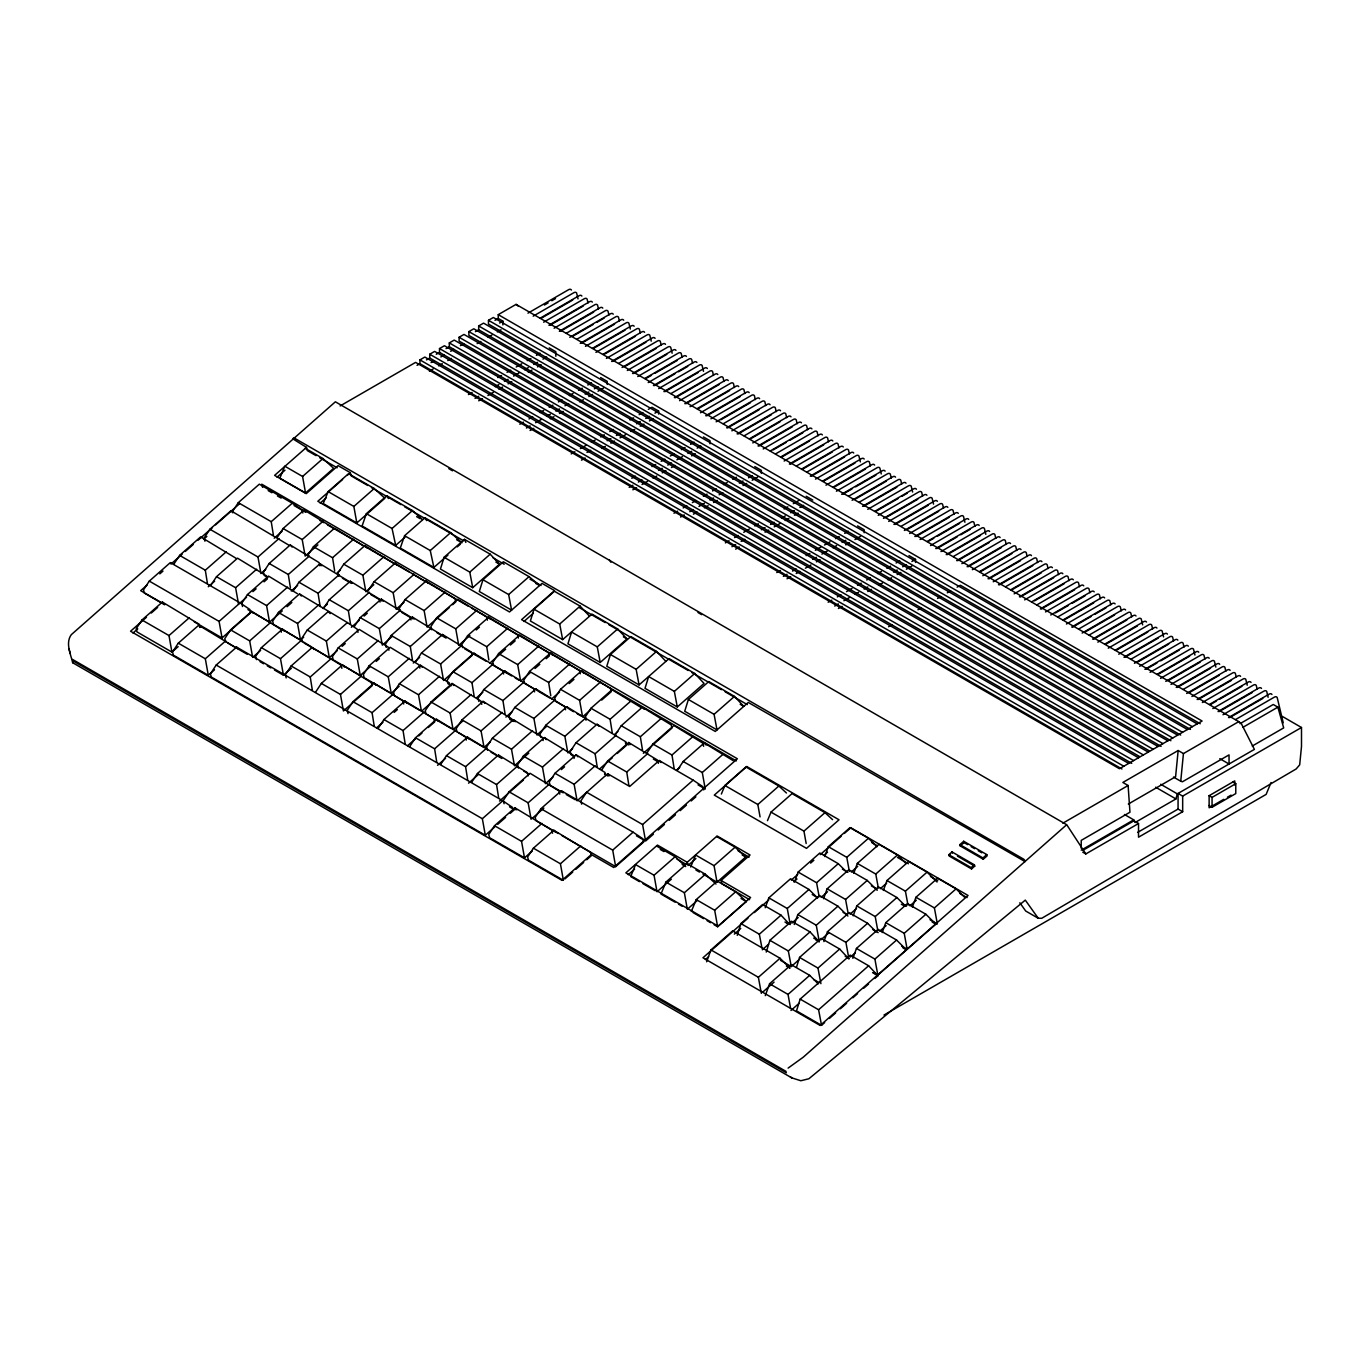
<?xml version="1.0" encoding="UTF-8"?>
<svg xmlns="http://www.w3.org/2000/svg" width="1370" height="1370" viewBox="0 0 1370 1370"><rect width="100%" height="100%" fill="white"/><g stroke="black" fill="none" stroke-linecap="round" stroke-linejoin="round"><path stroke-width="1.5" d="M1124.479 814.516L1133.726 819.859L1135.096 822.514L1175.939 798.933L1177.327 793.864L1254.389 749.373L1241.323 723.617L1238.754 721.63L1183.44 753.568L1178.166 750.52L1175.597 776.739L1128.332 804.036M1183.44 753.568L1180.871 779.787L1180.871 781.311L1182.447 781.773L1229.044 754.887L1229.044 764.015L1219.797 758.672M444.085 557.282L440.438 569.064L472.719 587.696L499.502 564.166L490.186 554.182L464.481 539.352L444.085 557.282L469.79 572.112L472.719 587.696M482.959 579.733L479.312 591.497L511.592 610.147L508.647 594.563L482.959 579.733L503.355 561.786L529.043 576.633L539.643 585.487L535.91 583.534M589.425 616.089L580.109 606.105L554.422 591.275L534.026 609.205L530.378 620.987L562.659 639.619L591.977 614.12L617.664 628.95L626.981 638.934L600.214 662.463L567.933 643.831L571.581 632.049L597.269 646.88L600.214 662.463M665.837 661.367L656.538 651.401L630.834 636.553L610.438 654.5L606.79 666.265L639.071 684.914L669.057 658.628L694.744 673.458L704.06 683.424L677.294 706.971L645.013 688.322L648.661 676.557L674.348 691.388L677.294 706.971M688.374 699.488L684.726 711.27L717.007 729.902L714.078 714.318L688.374 699.488L708.769 681.558L734.474 696.388L743.773 706.372L740.194 704.3M737.248 935.35L740.896 923.568L762.576 904.525L781.02 915.177L789 923.722M766.241 952.082L769.889 940.317L791.552 921.256L810.012 931.908L819.311 941.875L815.749 939.82M796.501 967.237L799.532 957.424L821.212 938.381L839.656 949.016L848.972 959M874.813 978.488L877.947 975.731L868.631 965.764L850.188 955.113L800.149 999.107L796.501 1010.872L821.538 1025.325L824.671 1022.568M422.32 519.47L412.456 510.565L386.768 495.735L366.372 513.664L362.091 525.994L395.69 545.397L405.023 537.177M456.638 539.746L461.93 542.794L450.662 532.622L424.974 517.792L404.578 535.721L400.297 548.051L433.896 567.454L447.921 555.124M706.646 961.774L710.944 949.907L732.607 930.864L780.044 958.246L790.01 968.128L786.363 966.021M765.248 907.745L768.827 897.847L790.507 878.804L808.951 889.455L817.479 897.915M794.566 881.955L798.145 872.073L819.825 853.013L838.269 863.665L846.797 872.142M765.282 995.63L769.58 983.763L791.244 964.703L809.687 975.354L818.232 983.831M794.24 924.476L797.819 914.578L819.483 895.535L837.926 906.186L847.893 916.068M824.757 856.558L828.336 846.677L849.999 827.617L868.46 838.269L876.988 846.746M823.558 898.703L827.137 888.805L848.801 869.762L867.244 880.413L877.211 890.294M823.884 941.584L827.463 931.703L849.126 912.643L867.587 923.294L876.115 931.771M853.75 873.289L857.329 863.408L878.992 844.348L897.436 855L905.981 863.477M853.202 915.811L856.781 905.93L878.444 886.869L896.905 897.521L905.433 905.998M852.876 958.332L856.455 948.434L878.119 929.391L896.562 940.043L906.529 949.924L877.845 975.132L874.18 973.025M883.393 890.414L886.972 880.533L908.635 861.473L927.079 872.125L937.046 882.006M882.194 932.542L885.774 922.661L907.437 903.601L925.88 914.252L935.847 924.151L907.163 949.359L901.665 946.173M912.369 907.145L915.948 897.264L937.628 878.204L956.072 888.856L964.617 897.333M328.166 491.607L323.217 503.561L356.817 522.963L384.85 498.303L374.25 488.508L348.562 473.678L328.166 491.607L353.854 506.438L356.817 522.963M716.013 884.044L705.396 874.248L686.952 863.597L665.923 882.092L660.974 894.045L675.033 902.162M690.668 866.987L695.617 855.034L714.061 865.686L717.024 882.194L745.708 856.986L735.091 847.191L716.647 836.539M721.373 794.035L724.901 785.49L745.931 766.994L778.862 786.02L786.448 793.007M691.285 911.547L696.234 899.593L717.263 881.098L735.707 891.75L746.308 901.546L717.64 926.754L714.112 924.733M767.474 820.664L771.019 812.119L792.048 793.624L824.98 812.65L832.566 819.637M1271.035 782.544L1266.137 794.394L883.958 1015.05M194.3 621.894L222.043 637.923L250.727 612.698L249.888 609.513L240.11 602.903L170.325 562.608L149.296 581.103L143.507 589.871L144.347 593.056L164.691 604.804M173.836 564.149L179.624 555.381L200.654 536.886L236.119 558.326M199.986 627.443L199.147 624.24L162.362 602.064L141.966 619.994L136.195 628.744L137.034 631.947L171.935 652.103L178.168 646.623M288.796 545.123L230.931 510.753L209.901 529.248L204.113 537.999L204.952 541.201M232.523 511.421L238.294 502.67L259.324 484.175L292.272 503.201L302.051 509.794L302.873 512.996M210.723 585.435L216.511 576.684L237.541 558.189L266.431 575.828L267.253 579.013L264.067 581.822M235.486 647.428L198.701 625.234L178.305 643.164L172.534 651.932L173.373 655.134L208.291 675.29L214.508 669.81M277.322 537.297L283.093 528.529L304.123 510.034L333.013 527.673M297.393 593.689L268.503 576.068L247.473 594.563L241.702 603.314L242.524 606.516M319.929 565.81L319.107 562.608L290.217 544.986L269.188 563.481L263.417 572.232L264.239 575.434L267.835 577.524M281.329 632.187L280.49 629.001L251.618 611.362L230.571 629.857L224.8 638.625L225.639 641.811M510.239 813.318L513.356 810.578L512.517 807.375L502.756 800.782L236.599 647.119L216.203 665.049L210.415 673.817L211.254 677.003L485.305 835.238L494.656 827.018M307.685 555.449L313.456 546.681L334.503 528.203L363.375 545.825M357.998 632.375L357.176 629.172L347.398 622.579L299.465 593.946L278.435 612.441L272.664 621.192L273.486 624.395L298.694 638.951M293.18 590.984L298.968 582.233L319.998 563.738L348.87 581.36M311.315 646.794L282.425 629.155L261.396 647.65L255.608 656.401L256.447 659.604M393.687 563.327L364.797 545.688L343.767 564.183L337.996 572.951L338.818 576.136M330.153 613.589L328.286 611.551L307.257 630.046L301.486 638.797L302.308 641.999M323.491 608.486L329.262 599.717L350.292 581.222L379.182 598.861L380.021 602.046M341.883 668.303L341.044 665.101L312.172 647.479L291.142 665.957L285.354 674.725L286.193 677.927M368.29 590.436L374.078 581.685L395.108 563.19L423.981 580.812M388.943 650.236L388.104 647.034L359.231 629.412L338.184 647.907L332.413 656.658L333.252 659.861L360.259 675.444L369.814 667.053M354.453 626.347L360.224 617.596L381.254 599.101L410.144 616.74L410.983 619.925M315.579 692.175L321.351 683.407L342.38 664.912L371.27 682.551L372.109 685.736L343.425 710.962L340.462 694.436L321.351 683.407M452.597 604.701L455.782 601.892L454.943 598.69L426.07 581.068L405.041 599.563L399.252 608.314L400.091 611.517M419.905 668.115L419.066 664.912L390.193 647.291L369.147 665.786L363.375 674.537L364.214 677.739L389.423 692.295M441.106 634.601L412.233 616.979L391.186 635.474L385.415 644.225L386.254 647.428M403.722 704.009L402.9 700.806L374.01 683.168L352.981 701.663L347.192 710.431L348.031 713.616M487.412 620.148L486.573 616.945L457.683 599.324L436.653 617.819L430.882 626.569L431.704 629.772M399.389 683.733L418.501 694.761L421.463 711.287L450.148 686.062L449.309 682.859L420.419 665.238L399.389 683.733L393.618 692.484L394.44 695.686L419.665 710.242M415.726 661.727L421.498 652.976L442.527 634.481L471.417 652.103L472.239 655.305L443.555 680.513L440.609 664.005L421.498 652.976M378.171 728.309L383.942 719.541L404.972 701.046L433.862 718.685L434.684 721.87L428.313 727.487M518.374 638.026L517.535 634.824L488.662 617.202L467.615 635.697L461.844 644.448L462.683 647.65M481.76 704.317L480.921 701.115L452.049 683.493L431.019 701.988L425.231 710.739L426.07 713.941L451.278 728.497M503.612 673.989L502.79 670.786L473.9 653.165L452.871 671.66L447.099 680.41L447.921 683.613L451.535 685.685M409.733 746.53L415.504 737.762L436.533 719.267L465.423 736.906L466.245 740.108M546.15 658.713L549.336 655.905L548.497 652.702L519.624 635.081L498.577 653.576L492.806 662.326L493.645 665.529L511.644 675.924M511.901 718.993L483.011 701.371L461.981 719.866L456.193 728.617L457.032 731.82M534.591 691.867L533.752 688.665L504.862 671.043L483.833 689.538L478.062 698.289L478.883 701.491M440.695 764.409L446.466 755.641L467.495 737.146L496.385 754.784M580.298 673.783L579.459 670.581L550.586 652.959L529.539 671.437L523.768 680.205L524.607 683.407L535.413 689.641M543.137 740.536L542.314 737.334L513.425 719.712L492.395 738.19L486.624 746.958L487.446 750.161M565.553 709.746L564.714 706.543L535.824 688.922L514.795 707.399L509.024 716.167L509.846 719.37L513.459 721.442M471.657 782.27L477.428 773.519L498.457 755.024L527.347 772.663L528.186 775.848M601.704 700.07L611.26 691.662L610.421 688.459L581.548 670.838L560.518 689.315L554.73 698.083L555.569 701.286L566.375 707.519M574.098 758.415L573.276 755.212L544.387 737.574L523.357 756.069L517.586 764.837L518.408 768.022M595.676 724.422L566.803 706.783L545.757 725.278L539.986 734.046L540.825 737.248M559.799 794.103L558.96 790.918L530.087 773.279L509.058 791.774L503.269 800.525L504.109 803.728M552.555 833.2L551.716 829.997L514.932 807.803L494.536 825.733L488.747 834.501L489.587 837.704L524.504 857.86L532.296 851.01M640.903 707.382L612.013 689.761L590.984 708.256L585.213 717.007L586.035 720.209M605.763 775.591L604.941 772.406L576.051 754.767L555.021 773.262L549.25 782.03L550.072 785.215L562.676 792.494M617.202 753.483L626.758 745.074L625.919 741.889L597.046 724.25L576.016 742.745L570.228 751.496L571.067 754.699L574.664 756.788M561.94 835.614L615.661 866.628L643.694 841.968L642.872 838.783L633.094 832.172L561.34 790.764L540.944 808.694L535.173 817.445L536.012 820.647L558.241 833.474M533.409 848.184L527.621 856.935L528.46 860.137L563.378 880.293L560.416 863.768L533.409 848.184L553.805 830.254L590.59 852.431L591.412 855.633L586.737 859.744M615.472 734.491L621.261 725.723L642.29 707.228L671.163 724.867L672.002 728.052L643.318 753.277M601.858 769.769L607.629 761.001L628.659 742.506L657.549 760.144L658.371 763.33M647.102 752.746L652.874 743.978L673.903 725.483L702.793 743.122L703.632 746.325M677.396 770.231L683.185 761.48L704.214 742.985L733.104 760.607M788.11 1068.103L803.214 1057.229L1066.682 824.723L335.376 401.804L71.291 634.67C65.229 643.061 70.726 654.021 72.644 662.703L791.757 1077.865L800.868 1080.742L808.882 1078.755L1025.291 900.124L1038.237 918.26L1041.765 918.277L1296.157 768.964L1299.685 764.837L1301.5 746.427L1301.5 727.504L1282.389 716.459M73.466 660.768L72.644 662.703M147.069 585.076L140.682 590.675L162.431 603.228M159.81 573.859L162.996 571.067M170.959 564.063L182.124 554.251M185.31 551.442L193.273 544.438M198.051 540.242L212.401 527.638M215.587 524.83L239.476 503.817M342.586 479.5L317.823 501.266L509.52 611.962L542.04 583.38L554.576 590.624L521.576 619.634L715.277 731.443L748.26 702.433L1025.017 861.576A2.089 1.199 60 0 0 1023.596 859.127L294.499 438.177A2.089 1.199 60 0 0 293.094 438.999L306.469 447.373L274.617 475.373L306.246 493.628L338.082 465.629L350.326 472.684L351.165 475.887L367.742 485.477M203.668 539.232L206.853 536.441M277.048 477.171L285.011 470.167M302.582 476.469L322.977 458.539L333.595 468.334L305.544 492.994L279.857 478.164L284.789 466.194L302.582 476.469L305.544 492.994M146.487 617.236L130.561 631.245L562.008 880.345L591.326 854.555L613.726 867.501L737.385 758.774L261.79 484.209L262.629 487.395M151.282 613.041L157.653 607.424M132.993 633.043L137.771 628.847M207.435 583.534L205.312 570.211L226.341 551.733M273.366 535.002L271.243 521.679L292.272 503.201M208.274 586.737L214.645 581.137M274.205 538.204L282.169 531.2M347.226 475.407L350.326 472.684M171.935 652.103L168.989 635.577L189.385 617.647M265.729 569.338L260.951 573.533L257.988 557.008L279.018 538.53M320.203 503.115L326.385 497.67M238.568 604.238L235.606 587.713L256.652 569.218M317.908 544.883L305.167 556.083L302.205 539.557L323.234 521.062M222.043 637.923L219.08 621.398L246.549 597.234M252.919 591.635L256.104 588.826M353.854 506.438L374.25 488.508M290.423 587.833L288.299 574.51L309.329 556.014M208.291 675.29L205.329 658.764L225.725 640.835M282.288 610.9L269.53 622.117L266.585 605.591L287.614 587.096M291.245 591.035L297.632 585.435M334.691 571.05L332.567 557.727L353.597 539.232M287.066 606.704L291.844 602.492M260.608 650.408L252.645 657.412L249.683 640.886L270.712 622.391M337.123 572.848L340.308 570.04M320.186 606.585L318.063 593.261L339.092 574.766M395.69 545.397L392.06 528.495L412.456 510.565M303.695 637.187L300.509 639.995L297.547 623.47L318.576 604.975M322.618 608.383L327.396 604.17M373.804 584.733L365.841 591.737L362.879 575.212L383.908 556.717M291.433 668.2L283.453 675.204L280.49 658.679L301.537 640.184M350.497 624.069L348.374 610.746L369.403 592.251M337.294 650.596L329.314 657.6L326.368 641.074L347.398 622.579M433.896 567.454L430.266 550.552L450.662 532.622M351.337 627.272L359.3 620.267M364.077 616.072L367.263 613.263M404.099 602.235L396.135 609.239L393.173 592.713L414.202 574.218M342.072 646.383L345.257 643.575M457.255 546.904L460.371 544.164M312.36 690.309L310.236 676.986L331.266 658.508M391.854 636.742L382.298 645.15L379.336 628.624L400.365 610.129M360.259 675.444L357.296 658.936L378.325 640.441M449.411 607.492L427.097 627.117L424.135 610.592L445.181 592.097M469.79 572.112L490.186 554.182M376.185 661.436L379.37 658.645M340.462 694.436L361.492 675.941M412.421 659.826L410.298 646.503L431.327 628.008M399.184 686.319L391.221 693.323L388.258 676.814L409.287 658.319M413.26 663.029L419.631 657.429M458.727 645.373L455.765 628.847L476.794 610.352M374.216 726.014L372.075 712.691L393.121 694.213M508.647 594.563L529.043 576.633M460.32 643.968L469.876 635.56M476.246 629.96L479.431 627.152M440.609 664.005L461.639 645.51M376.63 727.812L383.018 722.213M394.166 712.4L397.351 709.609M418.501 694.761L439.53 676.266M488.85 660.049L486.727 646.726L507.756 628.231M523.991 621.449L533.409 613.161M405.177 743.893L403.054 730.57L424.083 712.075M489.689 663.251L505.616 649.226M510.394 645.03L515.188 640.835M474.106 696.011L471.982 682.688L493.012 664.193M407.592 745.691L415.572 738.687M418.758 735.895L421.943 733.087M462.649 721.134L453.076 729.542L450.113 713.016L471.16 694.521M562.659 639.619L559.713 624.035L580.109 606.105M476.537 697.809L482.908 692.192M530.207 672.721L520.651 681.113L517.689 664.604L538.718 646.109M436.739 762.114L434.615 748.791L455.645 730.296M534.985 668.509L539.763 664.313M505.068 713.89L502.944 700.567L523.974 682.072M437.561 765.316L445.541 758.312M490.426 741.804L484.038 747.421L481.075 730.895L502.122 712.4M505.907 717.075L512.277 711.475M550.774 695.806L548.651 682.483L569.68 663.988M597.269 646.88L617.664 628.95M467.701 779.992L465.577 766.669L486.607 748.174M551.613 698.991L559.577 691.987M569.149 683.579L573.927 679.383M546.424 726.545L536.869 734.954L533.906 718.445L554.936 699.95M468.54 783.195L478.096 774.786M528.803 753.14L514.452 765.744L511.507 749.219L532.536 730.741M590.538 709.865L582.575 716.87L579.613 700.344L600.642 681.866M498.663 797.871L496.539 784.548L517.569 766.053M639.071 684.914L636.142 669.331L656.538 651.401M572.609 748.636L567.831 752.832L564.868 736.306L585.898 717.829M499.502 801.073L523.391 780.061M485.305 835.238L482.36 818.712L502.756 800.782M553.394 776.619L545.431 783.623L542.469 767.097L563.498 748.619M612.219 732.607L610.095 719.284L631.125 700.789M497.772 824.278L505.564 817.428M561.357 769.615L564.543 766.806M531.115 819.328L528.152 802.803L549.199 784.308M614.633 734.406L617.836 731.597M597.234 767.097L595.111 753.774L616.14 735.279M674.348 691.388L694.744 673.458M532.707 817.924L543.873 808.112M703.735 789.925L702.913 786.722L693.134 780.129L659.193 760.521L629.703 786.466L607.646 773.725L577.095 800.816L574.133 784.291L595.162 765.796M599.666 768.895L612.407 757.696M524.504 857.86L521.542 841.334L541.938 823.404M642.496 750.075L640.355 736.752L661.402 718.257M628.864 785.352L626.741 772.029L647.77 753.534M714.078 714.318L734.474 696.388M674.108 768.33L671.985 755.007L693.014 736.512M560.416 863.768L580.812 845.838M676.54 770.128L679.726 767.337M564.937 878.923L572.728 872.073M575.845 869.333L583.62 862.483M615.661 866.628L612.698 850.119L633.094 832.172M653.421 834.159L645.561 841.06L642.598 824.552L693.134 780.129M698.049 784.873L705.242 789.034L702.279 772.509L723.326 754.014M658.148 830.014L664.433 824.483M669.142 820.339L675.444 814.808M680.154 810.663L686.438 805.132M691.165 800.971L695.874 796.826M628.282 874.676L634.601 869.128M671.369 879.163L657.018 891.767L654.055 875.242L675.102 856.747L685.702 866.542L682.192 864.521M695.909 858.562L688.048 865.48L687.209 862.278L717.109 835.991L750.058 855L721.065 880.482L721.904 883.684L749.596 899.662M760.059 816.897L757.833 804.515L778.862 786.02M714.061 865.686L735.091 847.191M696.885 900.861L687.329 909.269L684.366 892.743L705.396 874.248M806.176 843.526L803.95 831.128L824.98 812.65M717.64 926.754L714.678 910.245L735.707 891.75M747.951 918.208L702.947 957.784L820.202 1025.479L968.076 895.483L850.804 827.771L844.382 833.422M754.373 912.557L768.844 899.833M791.346 880.054L797.768 874.403M810.629 863.1L813.848 860.274M820.27 854.623L841.163 836.248M705.379 959.565L708.598 956.739M734.32 934.135L740.742 928.466M793.778 881.835L796.997 879.009M824.312 855L827.531 852.174M786.551 922.438L790.233 924.544L787.27 908.498L808.951 889.455M819.174 896.768L816.588 882.725L838.269 863.665M761.925 947.852L759.34 934.22L781.02 915.177M849.366 871.371L846.78 857.329L868.46 838.269M791.826 923.157L798.196 917.54M821.144 897.367L827.514 891.767M762.285 949.804L768.519 944.324M851.318 871.971L857.706 866.371M813.712 938.107L819.209 941.293L816.263 925.229L837.926 906.186M848.167 913.499L845.581 899.456L867.244 880.413M761.326 993.353L758.381 977.289L780.044 958.246M799.07 959.685L791.278 966.535L788.332 950.968L810.012 931.908M878.358 888.102L875.772 874.06L897.436 855M820.801 939.889L828.764 932.884M850.119 914.115L856.507 908.498M762.919 991.948L774.067 982.136M880.311 888.702L886.681 883.102M845.187 956.277L848.852 958.401L845.906 942.354L867.587 923.294M877.81 930.624L875.224 916.581L896.905 897.521M790.61 1008.457L788.024 994.414L809.687 975.354M820.921 983.66L817.976 968.076L839.656 949.016M908.002 905.21L905.416 891.168L927.079 872.125M959.89 844.639L963.709 841.283L986.777 854.589L987.102 855.873L983.283 859.23L960.233 845.924L959.89 844.639L982.958 857.945L983.283 859.23M948.811 854.726L951.996 851.917L974.395 864.847L974.721 866.131L971.536 868.922L949.136 855.993L948.811 854.726L971.21 867.655L971.536 868.922M960.233 845.924L964.052 842.55L963.709 841.283M850.445 956.996L855.24 952.801M879.763 931.223L886.15 925.623M790.969 1010.461L798.933 1003.457M909.954 905.827L916.325 900.227M971.21 867.655L974.395 864.847M982.958 857.945L986.777 854.589M877.845 975.132L874.899 959.086L896.562 940.043M907.163 949.359L904.217 933.312L925.88 914.252M821.538 1025.325L818.592 1009.758L868.631 965.764M930.007 919.715L937.354 923.962L934.408 907.916L956.072 888.856M829.381 1018.441L835.649 1012.927M840.341 1008.799L846.609 1003.285M852.876 997.771L857.586 993.644M863.853 988.13L868.546 984.002M340.154 405.931L415.607 362.382L1119.461 768.741L1202.107 721.031L498.252 314.655L498.252 318.457L502.858 321.128L502.858 324.93M1121.944 768.981L419.939 363.684L419.939 359.882L424.837 357.056L1128.692 763.415M1131.74 763.33L429.735 358.032L429.735 354.231L434.632 351.405L1138.47 757.764M1139.686 756.6L439.513 352.381L439.513 348.562L444.411 345.737L1148.265 752.113M1149.464 750.948L449.309 346.73L449.309 342.911L454.206 340.085L1158.044 746.462M1161.109 746.376L459.104 341.079L459.104 337.26L463.985 334.434L1167.839 740.81M1170.888 740.725L468.882 335.427L468.882 331.608L473.78 328.783L1177.635 735.159M1180.683 735.073L478.678 329.776L478.678 325.957L483.576 323.132L1187.413 729.508M1190.461 729.405L488.474 324.108L488.474 320.306L493.354 317.48L1197.209 723.857M498.252 314.655L516.062 304.38L1238.754 721.63M417.062 365.345L419.939 363.684M426.464 359.916L429.735 358.032M436.259 354.265L439.513 352.381M446.055 348.614L449.309 346.73M475.407 331.66L478.678 329.776M494.998 320.34L498.252 318.457M431.088 362.57L434.341 360.687M440.866 356.919L444.137 355.035M450.662 351.268L453.915 349.384M460.44 345.617L463.711 343.733M499.605 323.012L502.858 321.128M527.964 313.148L568.584 289.704A4.538 2.62 -60 0 1 571.41 290.029M429.409 371.15L433.074 369.027M438.588 365.841L442.27 363.718M447.767 360.55L451.449 358.426M477.154 343.579L480.836 341.455M488.182 337.208L491.847 335.102M497.361 331.917L501.026 329.793M544.438 305.013L548.12 302.89M551.819 300.749L555.501 298.626M533.204 316.162L573.807 292.718A4.538 2.62 -60 0 1 576.633 293.043L578.037 298.883M540.277 318.114L579.03 295.732A4.538 2.62 -60 0 1 581.873 296.074M541.373 318.148L572.728 300.047M543.65 322.19L584.271 298.746A4.538 2.62 -60 0 1 587.096 299.088L588.038 302.975M548.89 325.221L589.494 301.777A4.538 2.62 -60 0 1 592.319 302.102M549.969 325.255L583.175 306.075M554.114 328.235L594.717 304.791A4.538 2.62 -60 0 1 597.56 305.116L598.485 309.021M559.337 331.249L599.957 307.805A4.538 2.62 -60 0 1 602.783 308.147M560.433 331.283L593.638 312.12M566.409 333.201L605.18 310.819A4.538 2.62 -60 0 1 608.006 311.161L608.948 315.049M468.454 394.56L472.119 392.436M497.824 377.589L501.506 375.483M507.02 372.298L510.685 370.174M516.199 366.989L521.713 363.803M527.21 360.635L530.892 358.512M536.389 355.327L540.071 353.203M569.8 337.294L610.404 313.85A4.538 2.62 -60 0 1 613.229 314.175M572.728 336.249L593.022 324.536M596.721 322.412L604.084 318.148M576.873 339.246L615.627 316.864A4.538 2.62 -60 0 1 618.469 317.189L619.394 321.094M475.03 398.362L478.712 396.238M495.238 386.7L498.903 384.576M504.417 381.391L508.099 379.284M513.596 376.099L519.11 372.914M524.624 369.729L528.289 367.622M533.803 364.437L537.468 362.314M542.982 359.128L546.664 357.005M478.712 400.811L482.377 398.687M487.891 395.502L493.405 392.317M498.903 389.149L502.584 387.025M508.099 383.84L511.763 381.716M528.289 372.178L531.971 370.054M537.468 366.886L541.15 364.762M580.246 343.322L620.867 319.878A4.538 2.62 -60 0 1 623.692 320.22M581.342 343.356L614.548 324.193M585.469 346.336L626.09 322.892A4.538 2.62 -60 0 1 628.916 323.234L630.32 329.074M592.559 348.288L631.313 325.923A4.538 2.62 -60 0 1 634.139 326.248M593.638 348.322L624.994 330.221M595.933 352.381L636.536 328.937A4.538 2.62 -60 0 1 639.379 329.262L640.304 333.167M603.005 354.333L641.776 331.951A4.538 2.62 -60 0 1 644.602 332.293M604.101 354.368L635.457 336.267M606.396 358.409L647 334.965A4.538 2.62 -60 0 1 649.825 335.308L651.229 341.147M611.619 361.44L652.223 337.996A4.538 2.62 -60 0 1 655.065 338.322M612.715 361.474L645.921 342.294M618.692 363.392L657.463 341.01A4.538 2.62 -60 0 1 660.289 341.335L661.213 345.24M519.829 424.22L523.511 422.114M529.008 418.929L532.69 416.805M540.037 412.558L543.702 410.452M549.216 407.267L552.898 405.143M558.395 401.958L562.077 399.834M569.423 395.605L573.088 393.481M578.602 390.296L582.267 388.172M587.781 385.004L591.463 382.881M622.066 367.468L662.686 344.024A4.538 2.62 -60 0 1 665.512 344.367M625.011 366.441L656.367 348.34M526.422 428.039L530.087 425.916M535.601 422.731L541.116 419.545M546.63 416.36L550.295 414.254M555.809 411.068L559.474 408.945M564.988 405.76L568.653 403.636M585.196 394.098L588.86 391.974M594.374 388.806L598.039 386.683M627.306 370.482L667.909 347.038A4.538 2.62 -60 0 1 670.735 347.381L672.139 353.22M530.087 430.471L533.769 428.348M550.295 418.809L553.96 416.685M559.474 413.517L563.156 411.394M579.681 401.855L583.346 399.732M588.86 396.546L592.542 394.423M598.039 391.238L603.553 388.07M632.529 373.513L673.132 350.069A4.538 2.62 -60 0 1 675.975 350.395M633.625 373.548L666.83 354.368M637.752 376.527L678.373 353.083A4.538 2.62 -60 0 1 681.198 353.409L682.14 357.313M644.825 378.48L683.596 356.097A4.538 2.62 -60 0 1 686.421 356.44M645.921 378.514L651.452 375.311M655.151 373.188L677.277 360.413M648.215 382.555L688.819 359.111A4.538 2.62 -60 0 1 691.662 359.454L692.586 363.341M653.439 385.587L694.059 362.142A4.538 2.62 -60 0 1 696.885 362.468M654.535 385.621L674.828 373.907M678.51 371.767L687.74 366.441M658.662 388.6L699.282 365.156A4.538 2.62 -60 0 1 702.108 365.482L703.512 371.321M663.902 391.614L704.505 368.17A4.538 2.62 -60 0 1 707.331 368.513M664.981 391.649L698.186 372.486M670.975 393.567L709.728 371.184A4.538 2.62 -60 0 1 712.571 371.527L713.496 375.414M571.221 453.898L574.886 451.775M580.4 448.589L585.915 445.421M591.412 442.236L595.094 440.112M600.608 436.927L604.273 434.804M609.787 431.636L613.452 429.512M629.995 419.974L633.659 417.85M639.173 414.665L642.838 412.541M648.352 409.356L652.017 407.25L658.61 411.051L658.61 414.082M674.348 397.66L714.969 374.216A4.538 2.62 -60 0 1 717.794 374.541M675.444 397.694L706.8 379.576M586.994 452.391L590.658 450.285M607.184 440.729L610.866 438.606M616.38 435.437L620.045 433.314M636.571 423.775L640.252 421.652M645.749 418.466L649.431 416.343M654.946 413.175L658.61 411.051M679.571 400.674L720.192 377.229A4.538 2.62 -60 0 1 723.017 377.555L723.959 381.459M581.479 460.149L585.144 458.025M601.687 448.487L605.352 446.363M610.866 443.178L614.531 441.054M620.045 437.869L625.559 434.701M631.056 431.516L634.738 429.392M640.252 426.207L643.917 424.101M649.431 420.915L653.096 418.792M684.812 403.688L725.415 380.243A4.538 2.62 -60 0 1 728.241 380.586M685.908 403.722L719.096 384.559M690.035 406.702L730.638 383.257A4.538 2.62 -60 0 1 733.481 383.6L734.406 387.487M697.107 408.654L735.878 386.289A4.538 2.62 -60 0 1 738.704 386.614M698.203 408.688L729.559 390.587M700.498 412.747L741.101 389.303A4.538 2.62 -60 0 1 743.927 389.628L744.869 393.533M705.721 415.761L746.325 392.317A4.538 2.62 -60 0 1 749.167 392.659M706.817 415.795L740.023 396.632M710.944 418.775L751.565 395.331A4.538 2.62 -60 0 1 754.39 395.673L755.315 399.56M716.167 421.806L756.788 398.362A4.538 2.62 -60 0 1 759.614 398.687M720.962 419.7L750.469 402.66M723.257 423.758L762.011 401.376A4.538 2.62 -60 0 1 764.837 401.701L765.779 405.606M631.793 478.267L635.457 476.144M651.983 466.605L655.665 464.481M661.179 461.296L664.844 459.173M670.358 455.987L674.023 453.881M681.369 449.634L685.051 447.51M690.548 444.325L694.23 442.219M726.631 427.834L767.234 404.39A4.538 2.62 -60 0 1 770.077 404.732M727.727 427.868L759.083 409.767M629.19 487.36L632.871 485.254M638.369 482.069L642.05 479.945M658.576 470.407L662.241 468.283M667.755 465.098L671.437 462.974M676.934 459.806L682.448 456.621M687.963 453.436L691.627 451.312M697.142 448.127L700.823 446.021M731.854 430.848L772.474 407.404A4.538 2.62 -60 0 1 775.3 407.746L776.242 411.634M632.871 489.809L636.536 487.686M642.05 484.5L647.565 481.332M653.062 478.147L656.744 476.024M662.241 472.838L665.923 470.732M671.437 467.547L675.102 465.423M691.627 455.885L695.309 453.761M737.094 433.879L777.698 410.435A4.538 2.62 -60 0 1 780.523 410.76M738.173 433.913L771.378 414.733M744.167 435.831L782.921 413.449A4.538 2.62 -60 0 1 785.763 413.774L786.688 417.679M749.39 438.845L788.161 416.463A4.538 2.62 -60 0 1 790.987 416.805M750.486 438.879L779.992 421.84M752.764 442.921L793.384 419.477A4.538 2.62 -60 0 1 796.21 419.819L797.152 423.707M758.004 445.952L798.607 422.508A4.538 2.62 -60 0 1 801.433 422.833M759.083 445.986L792.288 426.806M763.227 448.966L803.83 425.522A4.538 2.62 -60 0 1 806.673 425.847L807.598 429.752M770.3 450.918L809.071 428.536A4.538 2.62 -60 0 1 811.896 428.878M773.228 449.891L786.14 442.424M789.839 440.301L802.751 432.851M775.523 453.932L814.294 431.55A4.538 2.62 -60 0 1 817.119 431.892L818.061 435.78M673.989 513.236L677.671 511.113M683.168 507.928L686.849 505.804M692.364 502.619L696.029 500.512M703.375 496.265L707.04 494.142M712.554 490.957L716.236 488.85M723.583 484.603L727.247 482.48M732.762 479.294L736.426 477.188M780.763 456.946L819.517 434.581A4.538 2.62 -60 0 1 822.342 434.906M781.842 456.981L809.516 441.02M680.582 517.038L684.246 514.914M689.761 511.729L693.425 509.606M698.94 506.438L704.454 503.252M709.968 500.067L713.633 497.944M719.147 494.776L722.812 492.652M739.355 483.096L743.019 480.99M748.534 477.805L752.198 475.681M784.137 461.039L824.74 437.595A4.538 2.62 -60 0 1 827.583 437.92L828.507 441.825M693.425 514.178L697.107 512.055M704.454 507.808L708.119 505.701M713.633 502.516L717.315 500.392M743.019 485.545L746.684 483.422M752.198 480.253L757.713 477.068M789.36 464.053L829.98 440.609A4.538 2.62 -60 0 1 832.806 440.952M790.456 464.087L823.661 444.925M796.432 466.005L835.203 443.623A4.538 2.62 -60 0 1 838.029 443.966L838.971 447.853M801.673 469.019L840.426 446.654A4.538 2.62 -60 0 1 843.269 446.98M802.751 469.054L832.275 452.014M806.896 472.051L845.667 449.668A4.538 2.62 -60 0 1 848.492 449.994L849.417 453.898M810.269 476.126L850.89 452.682A4.538 2.62 -60 0 1 853.715 453.025M811.365 476.161L844.571 456.998M815.51 479.14L856.113 455.696A4.538 2.62 -60 0 1 858.939 456.039L860.343 461.878M822.582 481.093L861.336 458.727A4.538 2.62 -60 0 1 864.179 459.053M823.678 481.127L855.034 463.026M725.381 542.897L729.046 540.773M734.56 537.588L738.224 535.482M743.739 532.296L749.253 529.111M754.767 525.926L758.432 523.819M784.137 508.972L787.818 506.849M793.333 503.663L798.83 500.478M825.956 485.185L866.576 461.741A4.538 2.62 -60 0 1 869.402 462.067L870.344 465.971M833.029 487.138L871.799 464.755A4.538 2.62 -60 0 1 874.625 465.098M834.124 487.172L865.48 469.071M731.957 546.698L735.639 544.575M741.153 541.407L744.818 539.283M761.343 529.745L765.025 527.621M770.539 524.436L774.204 522.312M781.551 518.065L785.215 515.959M790.73 512.774L794.412 510.65M799.909 507.465L803.591 505.342M735.639 549.147L739.303 547.024M765.025 532.176L768.69 530.053M774.204 526.885L779.718 523.7M785.215 520.514L788.897 518.391M794.412 515.223L798.076 513.099M836.419 491.213L877.023 467.769A4.538 2.62 -60 0 1 879.865 468.112L881.252 473.951M841.642 494.245L882.263 470.8A4.538 2.62 -60 0 1 885.088 471.126M842.738 494.279L851.969 488.953M855.651 486.812L875.944 475.099M848.715 496.197L887.486 473.815A4.538 2.62 -60 0 1 890.312 474.14L891.254 478.044M852.106 500.273L892.709 476.828A4.538 2.62 -60 0 1 895.535 477.171M855.034 499.245L886.39 481.144M859.178 502.225L897.932 479.842A4.538 2.62 -60 0 1 900.775 480.185L901.7 484.072M862.552 506.318L903.172 482.874A4.538 2.62 -60 0 1 905.998 483.199M863.648 506.352L896.853 487.172M867.775 509.332L908.396 485.888A4.538 2.62 -60 0 1 911.221 486.213L912.625 492.053M874.865 511.284L913.619 488.902A4.538 2.62 -60 0 1 916.444 489.244M875.944 511.318L898.086 498.543M901.768 496.402L907.3 493.217M776.756 572.557L780.438 570.451M806.142 555.603L809.824 553.48M815.321 550.295L820.835 547.11M824.517 545.003L830.014 541.818M835.529 538.633L839.211 536.509M844.708 533.341L848.39 531.217M878.239 515.36L918.842 491.916A4.538 2.62 -60 0 1 921.685 492.258L922.609 496.146M883.462 518.391L924.082 494.947A4.538 2.62 -60 0 1 926.908 495.272M783.349 576.376L787.031 574.253M792.528 571.067L796.21 568.944M812.735 559.405L816.4 557.282M821.914 554.096L827.429 550.928M832.943 547.743L836.608 545.62M842.122 542.434L845.787 540.311M886.407 517.346L917.763 499.245M787.031 578.808L790.696 576.684M796.21 573.516L799.874 571.393M805.389 568.207L810.903 565.022M816.4 561.854L820.082 559.731M845.787 544.883L849.468 542.76M854.966 539.574L860.48 536.406M888.702 521.405L929.305 497.961A4.538 2.62 -60 0 1 932.131 498.286L933.535 504.126M893.925 524.419L934.528 500.975A4.538 2.62 -60 0 1 937.371 501.317M895.021 524.453L928.226 505.29M900.998 526.371L939.769 503.989A4.538 2.62 -60 0 1 942.594 504.331L943.519 508.219M904.371 530.464L944.992 507.02A4.538 2.62 -60 0 1 947.817 507.345M907.317 529.419L938.673 511.318M909.611 533.478L950.215 510.034A4.538 2.62 -60 0 1 953.04 510.359L953.982 514.264M914.835 536.492L955.438 513.048A4.538 2.62 -60 0 1 958.281 513.39M915.931 536.526L949.136 517.363M920.058 539.506L960.678 516.062A4.538 2.62 -60 0 1 963.504 516.404L964.908 522.244M927.13 541.475L965.901 519.093A4.538 2.62 -60 0 1 968.727 519.418M928.226 541.492L933.758 538.307M937.457 536.184L959.582 523.391M828.148 602.235L831.83 600.111M837.327 596.926L841.009 594.803M846.506 591.635L852.02 588.449M857.534 585.264L861.199 583.14M866.713 579.972L870.395 577.849M877.742 573.602L881.407 571.478M886.921 568.31L890.586 566.187M896.1 563.001L899.765 560.878M930.521 545.551L971.125 522.107A4.538 2.62 -60 0 1 973.967 522.432L974.892 526.337M834.741 606.037L838.406 603.913M843.92 600.728L849.434 597.56M854.931 594.374L858.613 592.251M864.127 589.066L867.792 586.942M893.497 572.112L897.179 569.988M902.693 566.803L906.358 564.68M911.872 561.512L915.537 559.388L915.537 562.419M935.744 548.565L976.365 525.121A4.538 2.62 -60 0 1 979.19 525.463M936.84 548.599L957.133 536.886M960.815 534.762L970.046 529.437M838.406 608.486L842.088 606.362M867.792 591.515L871.474 589.391M878.821 585.161L882.486 583.038M888 579.852L891.664 577.729M897.179 574.544L900.843 572.437M906.358 569.252L911.872 566.067M940.967 551.579L981.588 528.135A4.538 2.62 -60 0 1 984.413 528.477L985.818 534.317M946.208 554.61L986.811 531.166A4.538 2.62 -60 0 1 989.637 531.491M947.286 554.644L980.492 535.464M953.28 556.562L992.034 534.18A4.538 2.62 -60 0 1 994.877 534.505L995.802 538.41M956.654 560.638L997.274 537.194A4.538 2.62 -60 0 1 1000.1 537.537M957.75 560.672L989.106 542.571M961.877 563.652L1002.497 540.208A4.538 2.62 -60 0 1 1005.323 540.551L1006.265 544.438M967.117 566.683L1007.721 543.239A4.538 2.62 -60 0 1 1010.546 543.565M968.213 566.718L1001.401 547.538M972.34 569.697L1012.944 546.253A4.538 2.62 -60 0 1 1015.786 546.579L1016.711 550.483M979.413 571.65L1018.184 549.267A4.538 2.62 -60 0 1 1021.01 549.61M980.509 571.684L1011.865 553.583M888.599 626.724L891.853 624.84M917.968 609.753L921.222 607.869M937.542 598.45L940.796 596.567M947.321 592.799L950.592 590.915M957.116 587.148L960.387 585.264L1200.257 723.754M982.804 575.725L1023.407 552.281A4.538 2.62 -60 0 1 1026.233 552.624L1027.175 556.511M988.027 578.756L1028.63 555.312A4.538 2.62 -60 0 1 1031.473 555.638M989.123 578.791L1020.479 560.672M993.25 581.77L1033.87 558.326A4.538 2.62 -60 0 1 1036.696 558.652L1037.621 562.556M998.473 584.784L1039.094 561.34A4.538 2.62 -60 0 1 1041.919 561.683M999.569 584.819L1032.774 565.656M1005.563 586.737L1044.317 564.354A4.538 2.62 -60 0 1 1047.142 564.697L1048.084 568.584M1010.786 589.768L1049.54 567.385A4.538 2.62 -60 0 1 1052.383 567.711M1011.882 589.802L1041.388 572.746M1014.16 593.844L1054.78 570.399A4.538 2.62 -60 0 1 1057.606 570.725L1058.548 574.629M1019.4 596.858L1060.003 573.413A4.538 2.62 -60 0 1 1062.829 573.756M1020.479 596.892L1053.684 577.729M1024.623 599.872L1065.226 576.428A4.538 2.62 -60 0 1 1068.069 576.77L1068.994 580.657M1031.696 601.841L1070.467 579.459A4.538 2.62 -60 0 1 1073.292 579.784M1034.624 600.796L1064.147 583.757M1036.919 604.855L1075.69 582.473A4.538 2.62 -60 0 1 1078.515 582.798L1079.457 586.702M1040.31 608.931L1080.913 585.487A4.538 2.62 -60 0 1 1083.738 585.829M1041.388 608.965L1074.594 589.802M1045.533 611.945L1086.136 588.501A4.538 2.62 -60 0 1 1088.979 588.843L1089.904 592.731M1050.756 614.976L1091.376 591.532A4.538 2.62 -60 0 1 1094.202 591.857M1055.534 612.87L1068.446 605.42M1072.145 603.297L1085.057 595.83M1057.828 616.928L1096.599 594.546A4.538 2.62 -60 0 1 1099.425 594.871L1100.367 598.776M1063.069 619.942L1101.822 597.56A4.538 2.62 -60 0 1 1104.648 597.902M1064.147 619.976L1093.671 602.937M1066.442 624.018L1107.046 600.574A4.538 2.62 -60 0 1 1109.888 600.916L1110.813 604.804M1071.665 627.049L1112.286 603.605A4.538 2.62 -60 0 1 1115.111 603.93M1072.761 627.083L1091.205 616.431M1094.904 614.291L1105.967 607.903M1078.738 629.001L1117.509 606.619A4.538 2.62 -60 0 1 1120.335 606.944L1121.276 610.849M1082.129 633.077L1122.732 609.633A4.538 2.62 -60 0 1 1125.575 609.975M1085.057 632.049L1114.581 615.01M1089.201 635.029L1127.972 612.647A4.538 2.62 -60 0 1 1130.798 612.989L1131.723 616.877M1092.575 639.122L1133.196 615.678A4.538 2.62 -60 0 1 1136.021 616.003M1093.671 639.156L1126.876 619.976M1097.815 642.136L1138.419 618.692A4.538 2.62 -60 0 1 1141.244 619.017L1142.649 624.874M1104.888 644.088L1143.642 621.706A4.538 2.62 -60 0 1 1146.485 622.048M1105.984 644.123L1137.34 626.021M1108.261 648.181L1148.882 624.72A4.538 2.62 -60 0 1 1151.708 625.062L1152.649 628.95M1115.334 650.133L1154.105 627.751A4.538 2.62 -60 0 1 1156.931 628.076M1116.43 650.168L1147.786 632.049M1118.725 654.209L1159.328 630.765A4.538 2.62 -60 0 1 1162.154 631.09L1163.558 636.947M1123.948 657.223L1164.568 633.779A4.538 2.62 -60 0 1 1167.394 634.122M1125.044 657.257L1158.249 638.095M1131.021 659.175L1169.792 636.793A4.538 2.62 -60 0 1 1172.617 637.136L1173.559 641.023M1134.411 663.268L1175.015 639.824A4.538 2.62 -60 0 1 1177.84 640.15M1137.34 662.241L1168.696 644.123M1139.634 666.282L1180.238 642.838A4.538 2.62 -60 0 1 1183.081 643.164L1184.005 647.068M1144.858 669.296L1185.478 645.852A4.538 2.62 -60 0 1 1188.304 646.195M1145.954 669.331L1157.016 662.943M1160.715 660.819L1179.159 650.168M1150.081 672.327L1190.701 648.866A4.538 2.62 -60 0 1 1193.527 649.209L1194.931 655.048M1157.17 674.28L1195.924 651.897A4.538 2.62 -60 0 1 1198.75 652.223M1158.249 674.314L1189.605 656.196M1160.544 678.356L1201.147 654.911A4.538 2.62 -60 0 1 1203.99 655.237L1204.915 659.141M1165.767 681.369L1206.388 657.925A4.538 2.62 -60 0 1 1209.213 658.268M1168.713 680.342L1200.069 662.241M1171.007 684.401L1211.611 660.939A4.538 2.62 -60 0 1 1214.436 661.282L1215.841 667.121M1176.231 687.415L1216.834 663.971A4.538 2.62 -60 0 1 1219.677 664.296M1177.327 687.449L1210.532 668.269M1183.303 689.367L1222.074 666.985A4.538 2.62 -60 0 1 1224.9 667.31L1225.825 671.214M1186.677 693.443L1227.297 669.999A4.538 2.62 -60 0 1 1230.123 670.341M1189.622 692.415L1219.129 675.376M1191.917 696.474L1232.521 673.012A4.538 2.62 -60 0 1 1235.346 673.355L1236.288 677.242M1197.14 699.488L1237.744 676.044A4.538 2.62 -60 0 1 1240.586 676.369M1198.236 699.522L1231.442 680.342M1202.363 702.502L1242.984 679.058A4.538 2.62 -60 0 1 1245.81 679.383L1247.214 685.24M1209.436 704.454L1248.207 682.072A4.538 2.62 -60 0 1 1251.033 682.414M1210.532 704.488L1216.063 701.286M1219.762 699.162L1241.888 686.387M1212.827 708.547L1253.43 685.086A4.538 2.62 -60 0 1 1256.256 685.428L1257.198 689.315M1218.05 711.561L1258.67 688.117A4.538 2.62 -60 0 1 1261.496 688.442M1219.146 711.595L1252.351 692.415M1222.999 714.729L1263.893 691.131A4.538 2.62 -60 0 1 1266.719 691.456L1268.123 697.313M1228.513 717.589L1269.117 694.145A4.538 2.62 -60 0 1 1271.942 694.487M1229.592 717.623L1262.797 698.46M1178.166 750.52L1122.852 782.458L1128.109 785.507L1129.959 812.222L1081.221 840.375L1081.221 848.218M1235.586 719.541L1274.34 697.159A4.538 2.62 -60 0 1 1277.182 697.501L1283.245 722.812M1062.863 823.182L1128.109 785.507M1240.055 723.668L1273.261 704.488L1277.868 707.16L1283.69 727.898L1252.283 746.016M1242.83 727.384L1277.868 707.16M1081.221 850.171L1133.726 819.859M1083.036 850.239L1133.915 820.853L1138.521 823.524L1138.521 837.207L1182.67 811.725L1182.67 796.107L1301.5 727.504M1082.745 852.174L1085.828 853.938L1138.521 823.524M1137.597 832.429L1178.063 809.071L1182.67 811.725M1223.77 799.326L1209.128 807.786L1209.128 795.696L1234.747 780.9L1234.747 784.924M1208.974 795.61L1212.056 797.391L1235.774 783.691L1235.774 793.59L1212.056 807.272L1208.974 805.509M1227.417 797.22L1231.082 795.114M549.25 347.911L555.843 351.713L555.843 356.268M600.642 377.572L607.218 381.374L607.218 384.422M703.409 436.91L710.003 440.712L710.003 443.76M754.801 466.571L761.378 470.372L761.378 473.421M806.176 496.248L812.77 500.05M857.569 525.909L864.162 529.71L864.162 532.759M908.961 555.586L915.537 559.388M488.474 320.306L1192.311 726.682M478.678 325.957L1182.533 732.333M468.882 331.608L1172.737 737.985M1232.692 781.928L1235.774 783.691M459.104 337.26L1162.942 743.636M449.309 342.911L1153.163 749.287M439.513 348.562L1143.368 754.938M1173.491 777.047L1180.871 781.311M429.735 354.231L1133.572 760.59M1182.67 796.107L1178.063 793.435L1178.063 809.071M1160.698 784.256L1177.327 793.864M419.939 359.882L1123.794 766.241M1155.612 787.202L1175.939 798.933M448.829 468.677L452.511 470.8M697.981 612.527L701.68 614.65M305.185 448.264L322.977 458.539M316.076 455.645L307.291 450.576L306.469 447.373M319.587 457.666L337.157 467.804M371.441 487.6L400.93 504.622M404.612 506.763L463.608 540.808M493.097 557.847L504.16 564.217M529.967 579.116L541.03 585.504M579.39 607.663L605.215 622.579M608.914 624.703L688.219 670.495M691.918 672.619L721.425 689.658M725.124 691.799L747.249 704.574M495.906 562.094L499.502 564.166M416.651 516.661L420.196 518.699M623.384 636.862L626.981 638.934M964.052 842.55L967.597 844.605M971.142 846.66L974.686 848.698M978.231 850.753L981.793 852.791M534.026 609.205L559.713 624.035M366.372 513.664L392.06 528.495M404.578 535.721L430.266 550.552M610.438 654.5L636.142 669.331M957.493 856.181L974.721 866.131M1038.237 918.26L1025.719 911.033L1019.828 902.779M268.177 490.614L271.876 492.738M277.425 495.957L281.124 498.081M294.088 505.564L305.185 511.969M319.998 520.531L323.697 522.655M327.396 524.796L408.808 571.804M412.524 573.944L468.026 606.002M471.742 608.126L736.358 760.915M871.799 842.601L877.297 845.787M897.453 857.414L908.447 863.768M930.436 876.457L937.765 880.687M959.754 893.394L967.083 897.624M238.294 502.67L271.243 521.679M283.093 528.529L302.205 539.557M313.456 546.681L332.567 557.727M343.767 564.183L362.879 575.212M374.078 581.685L393.173 592.713M405.041 599.563L424.135 610.592M436.653 617.819L455.765 628.847M467.615 635.697L486.727 646.726M498.577 653.576L517.689 664.604M529.539 671.437L548.651 682.483M560.518 689.315L579.613 700.344M590.984 708.256L610.095 719.284M621.261 725.723L640.355 736.752M652.874 743.978L671.985 755.007M683.185 761.48L702.279 772.509M724.901 785.49L757.833 804.515M771.019 812.119L803.95 831.128M828.336 846.677L846.78 857.329M857.329 863.408L875.772 874.06M886.972 880.533L905.416 891.168M915.948 897.264L934.408 907.916M342.431 578.226L351.422 583.414M370.927 594.683L381.733 600.916M401.889 612.561L412.695 618.795M437.116 632.889L446.123 638.095M464.481 648.695L486.093 661.162M515.24 677.996L518.853 680.085M539.009 691.713L549.815 697.964M569.971 709.591L573.568 711.681M577.181 713.753L580.777 715.825M625.319 742.882L628.916 744.955M653.336 759.066L658.73 762.182M842.396 869.128L847.893 872.313M871.371 885.876L876.886 889.044M902.864 904.046L906.529 906.169M901.357 904.234L905.022 906.341M932.182 922.027L935.847 924.151M209.901 529.248L257.988 557.008M269.188 563.481L288.299 574.51M298.968 582.233L318.063 593.261M329.262 599.717L348.374 610.746M360.224 617.596L379.336 628.624M391.186 635.474L410.298 646.503M452.871 671.66L471.982 682.688M483.833 689.538L502.944 700.567M514.795 707.399L533.906 718.445M545.757 725.278L564.868 736.306M576.016 742.745L595.111 753.774M607.629 761.001L626.741 772.029M798.145 872.073L816.588 882.725M827.137 888.805L845.581 899.456M856.781 905.93L875.224 916.581M885.774 922.661L904.217 933.312M738.07 850.804L749.065 857.14M604.478 773.999L608.092 776.071M812.204 894.541L817.702 897.71M843.029 912.334L846.694 914.458M872.673 929.442L878.17 932.627M742.18 854.948L745.708 856.986M902.864 947.8L906.529 949.924M179.624 555.381L205.312 570.211M216.511 576.684L235.606 587.713M247.473 594.563L266.585 605.591M278.435 612.441L297.547 623.47M307.257 630.046L326.368 641.074M338.184 647.907L357.296 658.936M369.147 665.786L388.258 676.814M555.021 773.262L574.133 784.291M431.019 701.988L450.113 713.016M461.981 719.866L481.075 730.895M642.598 824.552L586.6 792.22L580.829 800.971L581.668 804.173M492.395 738.19L511.507 749.219M523.357 756.069L542.469 767.097M768.827 897.847L787.27 908.498M797.819 914.578L816.263 925.229M827.463 931.703L845.906 942.354M856.455 948.434L874.899 959.086M721.065 880.482L750.606 897.538L718.103 926.12L625.867 872.861L657.463 845.102L687.209 862.278M247.936 609.633L269.53 622.117M656.658 846.095L675.102 856.747M304.106 643.044L327.516 656.555M566.289 794.583L575.28 799.772M458.83 732.864L484.038 747.421M660.254 849.434L663.953 851.575M676.934 859.058L686.199 864.401M695.943 870.036L699.453 872.056M702.964 874.094L717.024 882.194M636.433 835.803L643.746 840.015M491.042 752.233L501.848 758.466M523.819 771.156L529.214 774.273M784.959 922.044L788.538 924.116M872.587 972.631L877.947 975.731M741.05 898.497L746.308 901.546M149.296 581.103L219.08 621.398M740.896 923.568L759.34 934.22M769.889 940.317L788.332 950.968M799.532 957.424L817.976 968.076M540.944 808.694L612.698 850.119M230.571 629.857L249.683 640.886M261.396 647.65L280.49 658.679M291.142 665.957L310.236 676.986M352.981 701.663L372.075 712.691M383.942 719.541L403.054 730.57M415.504 737.762L434.615 748.791M446.466 755.641L465.577 766.669M477.428 773.519L496.539 784.548M509.058 791.774L528.152 802.803M654.055 875.242L635.611 864.59L630.679 876.56L639.465 881.629M665.923 882.092L684.366 892.743M696.234 899.593L714.678 910.245M780.54 960.353L791.278 966.535M813.763 979.533L819.123 982.615M227.437 642.855L247.251 654.295M260.043 661.693L263.656 663.765M267.253 665.837L270.849 667.926M274.462 669.999L283.453 675.204M509.503 806.844L514.914 809.978M642.975 883.65L655.271 890.757M678.544 904.183L682.054 906.221M693.032 912.557L703.581 918.636M707.091 920.674L710.602 922.695M800.149 999.107L818.592 1009.758M141.966 619.994L168.989 635.577M710.944 949.907L758.381 977.289M769.58 983.763L788.024 994.414M178.305 643.164L205.329 658.764M216.203 665.049L482.36 818.712M494.536 825.733L521.542 841.334M72.473 659.398L786.037 1071.391M72.833 660.785L786.414 1072.779M790.37 1076.82L791.757 1077.865M516.062 304.38L518.613 306.383M704.214 742.985L706.081 745.023M642.29 707.228L644.157 709.266M581.548 670.838L583.414 672.858M659.193 760.521L661.059 762.559M550.586 652.959L552.452 654.98M628.659 742.506L630.542 744.544M597.046 724.25L598.913 726.288M488.662 617.202L490.528 619.24M566.803 706.783L568.67 708.821M535.824 688.922L537.708 690.942M607.646 773.725L609.513 775.762M426.07 581.068L427.937 583.106M504.862 671.043L506.746 673.064M576.051 754.767L577.934 756.805M395.108 563.19L396.975 565.228M473.9 653.165L475.784 655.202M544.387 737.574L546.253 739.612M364.797 545.688L366.663 547.726M442.527 634.481L444.394 636.502M513.425 719.712L515.291 721.733M412.233 616.979L414.1 619.017M483.011 701.371L484.877 703.409M304.123 510.034L306.007 512.072M561.34 790.764L563.224 792.785M381.254 599.101L383.138 601.139M452.049 683.493L453.915 685.531M350.292 581.222L352.176 583.26M420.419 665.238L422.302 667.276M498.457 755.024L500.341 757.062M319.998 563.738L321.864 565.759M553.805 830.254L555.672 832.275M467.495 737.146L469.379 739.183M290.217 544.986L292.084 547.024M436.533 719.267L438.4 721.305M514.932 807.803L516.798 809.841M230.931 510.753L232.797 512.791M404.972 701.046L406.839 703.084M299.465 593.946L301.332 595.984M374.01 683.168L375.877 685.205M342.38 664.912L344.264 666.95M312.172 647.479L314.038 649.5M282.425 629.155L284.292 631.193M251.618 611.362L253.484 613.4M236.599 647.119L238.466 649.157M198.701 625.234L200.585 627.272M162.362 602.064L164.246 604.084M1067.076 825.254L1085.828 853.938M609.342 559.833L610.917 562.265M424.974 517.792L426.652 520.6M386.768 495.735L388.446 498.543M464.481 539.352L465.851 542.434M69.031 648.986L70.332 653.696M951.996 851.917L952.321 853.202M949.821 854.537L950.146 855.822M1212.056 797.391L1212.056 807.272M746.787 766.532L714.284 795.114L806.519 848.355L839.022 819.791L746.787 766.532"/></g></svg>
